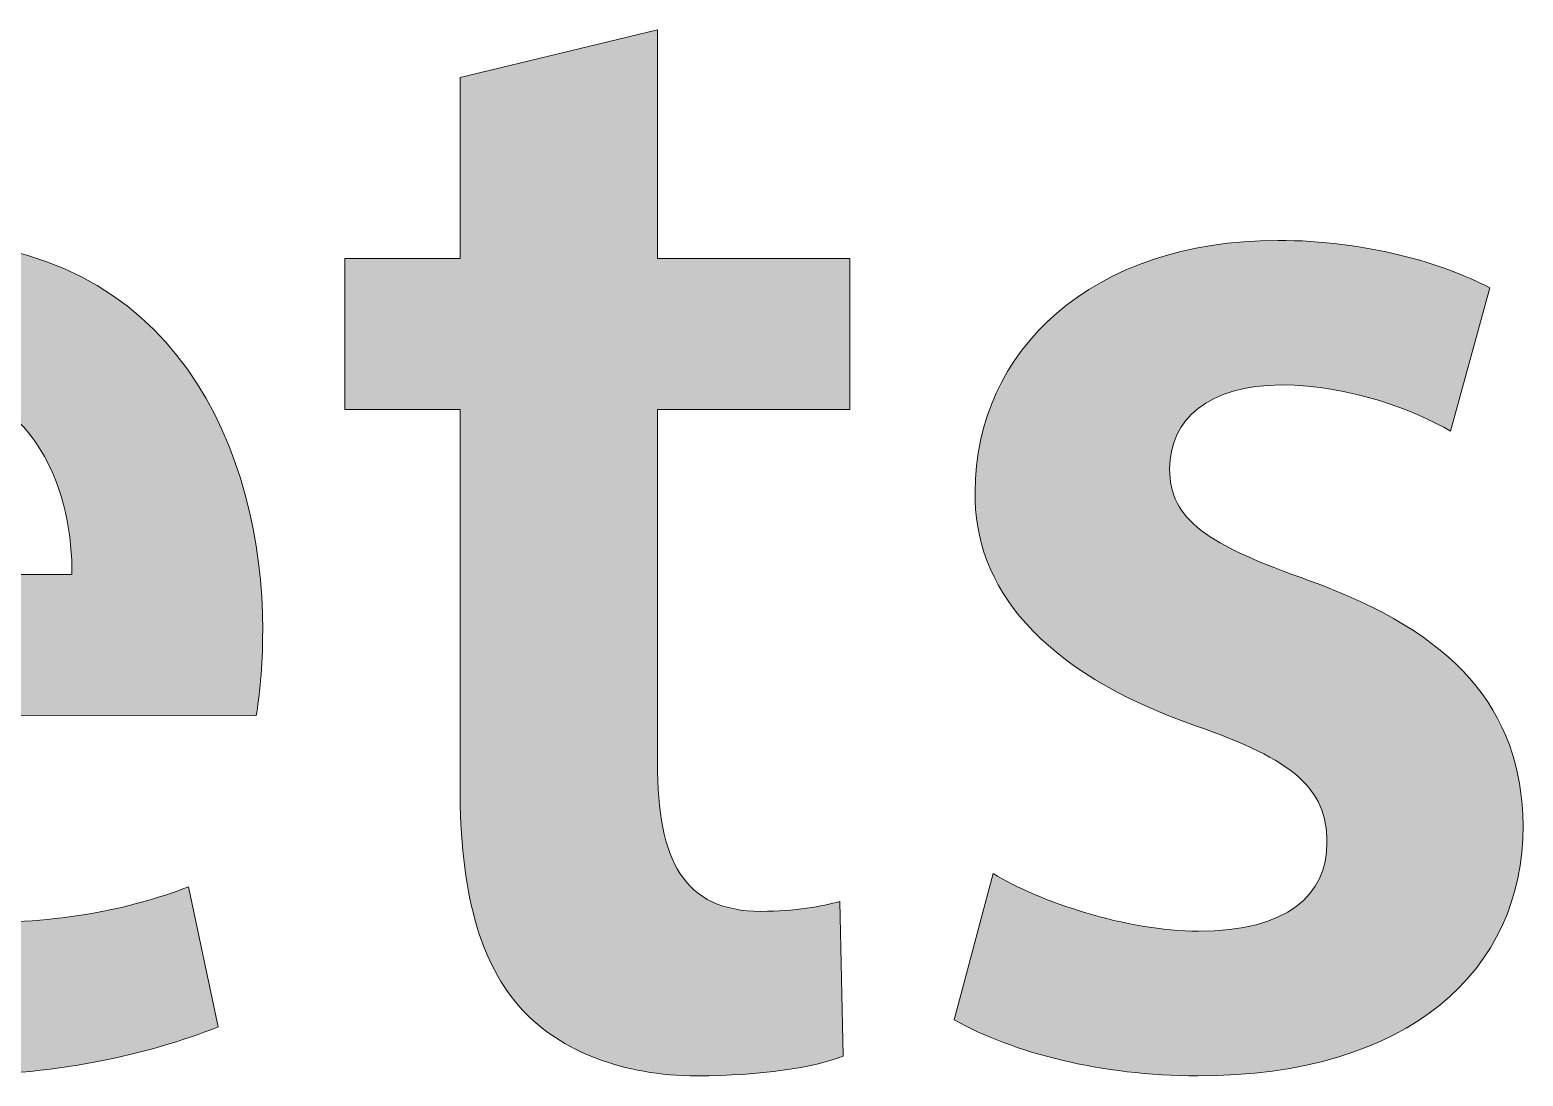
# Model space of a CAD drawing. Header units: inches. Extents: x 589 to 2016, y -1839 to -951.
# Drawn here: x 1902.48 to 1912.42, y -1511.77 to -1504.81 of the extents above; entities that cross this region are included whole.
import ezdxf

# ---------------------------------------------------------------- set-up
doc = ezdxf.new("R2010")
doc.units = ezdxf.units.IN
doc.header["$MEASUREMENT"] = 0
doc.layers.add('Layer 1', color=7, linetype='Continuous')

# ---------------------------------------------------------------- blocks, each defined once
blk = doc.blocks.new('block 116')
at = {"layer": 'Layer 1', "true_color": 0x010101}
h = blk.add_hatch(color=18, dxfattribs=at)
h.dxf.hatch_style = 2
edge = h.paths.add_edge_path()
edge.add_spline(control_points=[(1906.6585, -1504.8067), (1906.6585, -1504.8067), (1906.6585, -1506.3287), (1906.6585, -1506.3287), (1906.6585, -1506.3287), (1907.9394, -1506.3287), (1907.9394, -1506.3287), (1907.9394, -1506.3287), (1907.9394, -1507.3357), (1907.9394, -1507.3357), (1907.9394, -1507.3357), (1906.6585, -1507.3357), (1906.6585, -1507.3357), (1906.6585, -1507.3357), (1906.6585, -1509.6915), (1906.6585, -1509.6915), (1906.6585, -1510.3378), (1906.8328, -1510.6775), (1907.3478, -1510.6775), (1907.5776, -1510.6775), (1907.7519, -1510.6441), (1907.8739, -1510.6113), (1907.8739, -1510.6113), (1907.8959, -1511.6418), (1907.8959, -1511.6418), (1907.6982, -1511.7179), (1907.3478, -1511.7727), (1906.9213, -1511.7727), (1906.4287, -1511.7727), (1906.0115, -1511.608), (1905.7596, -1511.3345), (1905.4737, -1511.0282), (1905.3431, -1510.5476), (1905.3431, -1509.8441), (1905.3431, -1509.8441), (1905.3431, -1507.3361), (1905.3431, -1507.3361), (1905.3431, -1507.3361), (1904.5749, -1507.3361), (1904.5749, -1507.3361), (1904.5749, -1507.3361), (1904.5749, -1506.3291), (1904.5749, -1506.3291), (1904.5749, -1506.3291), (1905.3431, -1506.3291), (1905.3431, -1506.3291), (1905.3431, -1506.3291), (1905.3431, -1505.124), (1905.3431, -1505.124), (1905.3431, -1505.124), (1906.6585, -1504.8067), (1906.6585, -1504.8067)], knot_values=[0, 0, 0, 0, 1, 1, 1, 2, 2, 2, 3, 3, 3, 4, 4, 4, 5, 5, 5, 6, 6, 6, 7, 7, 7, 8, 8, 8, 9, 9, 9, 10, 10, 10, 11, 11, 11, 12, 12, 12, 13, 13, 13, 14, 14, 14, 15, 15, 15, 16, 16, 16, 17, 17, 17, 17], degree=3, periodic=1)
h = blk.add_hatch(color=18, dxfattribs=at)
h.dxf.hatch_style = 2
edge = h.paths.add_edge_path()
edge.add_spline(control_points=[(1900.4135, -1509.3752), (1900.4463, -1510.3381), (1901.2014, -1510.756), (1902.0562, -1510.756), (1902.6808, -1510.756), (1903.1297, -1510.6682), (1903.5351, -1510.5138), (1903.5351, -1510.5138), (1903.7325, -1511.4461), (1903.7325, -1511.4461), (1903.2713, -1511.6314), (1902.6374, -1511.7747), (1901.8694, -1511.7747), (1900.139, -1511.7747), (1899.1203, -1510.7119), (1899.1203, -1509.0793), (1899.1203, -1507.601), (1900.0194, -1506.2092), (1901.7278, -1506.2092), (1903.459, -1506.2092), (1904.0285, -1507.6324), (1904.0285, -1508.8037), (1904.0285, -1509.0559), (1904.0064, -1509.2529), (1903.9851, -1509.3732), (1903.9851, -1509.3732), (1900.4135, -1509.3752), (1900.4135, -1509.3752), (1900.4135, -1509.3752), (1900.4135, -1509.3752), (1900.4135, -1509.3752)], knot_values=[0, 0, 0, 0, 1, 1, 1, 2, 2, 2, 3, 3, 3, 4, 4, 4, 5, 5, 5, 6, 6, 6, 7, 7, 7, 8, 8, 8, 9, 9, 9, 10, 10, 10, 10], degree=3, periodic=1)
edge = h.paths.add_edge_path()
edge.add_spline(control_points=[(1902.7572, -1508.4333), (1902.7669, -1507.9407), (1902.5492, -1507.1297), (1901.65, -1507.1297), (1900.8183, -1507.1297), (1900.4669, -1507.8866), (1900.4118, -1508.4333), (1900.4118, -1508.4333), (1902.7572, -1508.4333), (1902.7572, -1508.4333)], knot_values=[0, 0, 0, 0, 1, 1, 1, 2, 2, 2, 3, 3, 3, 3], degree=3, periodic=1)
h = blk.add_hatch(color=18, dxfattribs=at)
h.dxf.hatch_style = 2
edge = h.paths.add_edge_path()
edge.add_spline(control_points=[(1908.8936, -1510.4263), (1909.2003, -1510.612), (1909.7811, -1510.8094), (1910.2634, -1510.8094), (1910.8546, -1510.8094), (1911.1178, -1510.5686), (1911.1178, -1510.2182), (1911.1178, -1509.8575), (1910.898, -1509.6701), (1910.2427, -1509.441), (1909.2016, -1509.0796), (1908.7634, -1508.5084), (1908.7744, -1507.8845), (1908.7744, -1506.9426), (1909.553, -1506.2088), (1910.7905, -1506.2088), (1911.3824, -1506.2088), (1911.8971, -1506.3632), (1912.2037, -1506.5254), (1912.2037, -1506.5254), (1911.9412, -1507.4784), (1911.9412, -1507.4784), (1911.7128, -1507.3474), (1911.2852, -1507.1717), (1910.8133, -1507.1717), (1910.3316, -1507.1717), (1910.0698, -1507.4015), (1910.0698, -1507.7302), (1910.0698, -1508.0699), (1910.3213, -1508.2352), (1911.0014, -1508.475), (1911.9639, -1508.825), (1912.4145, -1509.3184), (1912.4249, -1510.1073), (1912.4249, -1511.0702), (1911.669, -1511.7727), (1910.2569, -1511.7727), (1909.6106, -1511.7727), (1909.0294, -1511.6187), (1908.6339, -1511.4003), (1908.6339, -1511.4003), (1908.8936, -1510.4263), (1908.8936, -1510.4263)], knot_values=[0, 0, 0, 0, 1, 1, 1, 2, 2, 2, 3, 3, 3, 4, 4, 4, 5, 5, 5, 6, 6, 6, 7, 7, 7, 8, 8, 8, 9, 9, 9, 10, 10, 10, 11, 11, 11, 12, 12, 12, 13, 13, 13, 14, 14, 14, 14], degree=3, periodic=1)
at = {"layer": 'Layer 1', "lineweight": 0}
for points, knots in [([(1906.6585, -1504.8067), (1906.6585, -1504.8067), (1906.6585, -1506.3287), (1906.6585, -1506.3287), (1906.6585, -1506.3287), (1907.9394, -1506.3287), (1907.9394, -1506.3287), (1907.9394, -1506.3287), (1907.9394, -1507.3357), (1907.9394, -1507.3357), (1907.9394, -1507.3357), (1906.6585, -1507.3357), (1906.6585, -1507.3357), (1906.6585, -1507.3357), (1906.6585, -1509.6915), (1906.6585, -1509.6915), (1906.6585, -1510.3378), (1906.8328, -1510.6775), (1907.3478, -1510.6775), (1907.5776, -1510.6775), (1907.7519, -1510.6441), (1907.8739, -1510.6113), (1907.8739, -1510.6113), (1907.8959, -1511.6418), (1907.8959, -1511.6418), (1907.6982, -1511.7179), (1907.3478, -1511.7727), (1906.9213, -1511.7727), (1906.4287, -1511.7727), (1906.0115, -1511.608), (1905.7596, -1511.3345), (1905.4737, -1511.0282), (1905.3431, -1510.5476), (1905.3431, -1509.8441), (1905.3431, -1509.8441), (1905.3431, -1507.3361), (1905.3431, -1507.3361), (1905.3431, -1507.3361), (1904.5749, -1507.3361), (1904.5749, -1507.3361), (1904.5749, -1507.3361), (1904.5749, -1506.3291), (1904.5749, -1506.3291), (1904.5749, -1506.3291), (1905.3431, -1506.3291), (1905.3431, -1506.3291), (1905.3431, -1506.3291), (1905.3431, -1505.124), (1905.3431, -1505.124), (1905.3431, -1505.124), (1906.6585, -1504.8067), (1906.6585, -1504.8067)], [0, 0, 0, 0, 1, 1, 1, 2, 2, 2, 3, 3, 3, 4, 4, 4, 5, 5, 5, 6, 6, 6, 7, 7, 7, 8, 8, 8, 9, 9, 9, 10, 10, 10, 11, 11, 11, 12, 12, 12, 13, 13, 13, 14, 14, 14, 15, 15, 15, 16, 16, 16, 17, 17, 17, 17]), ([(1900.4135, -1509.3752), (1900.4463, -1510.3381), (1901.2014, -1510.756), (1902.0562, -1510.756), (1902.6808, -1510.756), (1903.1297, -1510.6682), (1903.5351, -1510.5138), (1903.5351, -1510.5138), (1903.7325, -1511.4461), (1903.7325, -1511.4461), (1903.2713, -1511.6314), (1902.6374, -1511.7747), (1901.8694, -1511.7747), (1900.139, -1511.7747), (1899.1203, -1510.7119), (1899.1203, -1509.0793), (1899.1203, -1507.601), (1900.0194, -1506.2092), (1901.7278, -1506.2092), (1903.459, -1506.2092), (1904.0285, -1507.6324), (1904.0285, -1508.8037), (1904.0285, -1509.0559), (1904.0064, -1509.2529), (1903.9851, -1509.3732), (1903.9851, -1509.3732), (1900.4135, -1509.3752), (1900.4135, -1509.3752), (1900.4135, -1509.3752), (1900.4135, -1509.3752), (1900.4135, -1509.3752)], [0, 0, 0, 0, 1, 1, 1, 2, 2, 2, 3, 3, 3, 4, 4, 4, 5, 5, 5, 6, 6, 6, 7, 7, 7, 8, 8, 8, 9, 9, 9, 10, 10, 10, 10]), ([(1908.8936, -1510.4263), (1909.2003, -1510.612), (1909.7811, -1510.8094), (1910.2634, -1510.8094), (1910.8546, -1510.8094), (1911.1178, -1510.5686), (1911.1178, -1510.2182), (1911.1178, -1509.8575), (1910.898, -1509.6701), (1910.2427, -1509.441), (1909.2016, -1509.0796), (1908.7634, -1508.5084), (1908.7744, -1507.8845), (1908.7744, -1506.9426), (1909.553, -1506.2088), (1910.7905, -1506.2088), (1911.3824, -1506.2088), (1911.8971, -1506.3632), (1912.2037, -1506.5254), (1912.2037, -1506.5254), (1911.9412, -1507.4784), (1911.9412, -1507.4784), (1911.7128, -1507.3474), (1911.2852, -1507.1717), (1910.8133, -1507.1717), (1910.3316, -1507.1717), (1910.0698, -1507.4015), (1910.0698, -1507.7302), (1910.0698, -1508.0699), (1910.3213, -1508.2352), (1911.0014, -1508.475), (1911.9639, -1508.825), (1912.4145, -1509.3184), (1912.4249, -1510.1073), (1912.4249, -1511.0702), (1911.669, -1511.7727), (1910.2569, -1511.7727), (1909.6106, -1511.7727), (1909.0294, -1511.6187), (1908.6339, -1511.4003), (1908.6339, -1511.4003), (1908.8936, -1510.4263), (1908.8936, -1510.4263)], [0, 0, 0, 0, 1, 1, 1, 2, 2, 2, 3, 3, 3, 4, 4, 4, 5, 5, 5, 6, 6, 6, 7, 7, 7, 8, 8, 8, 9, 9, 9, 10, 10, 10, 11, 11, 11, 12, 12, 12, 13, 13, 13, 14, 14, 14, 14]), ([(1902.7572, -1508.4333), (1902.7669, -1507.9407), (1902.5492, -1507.1297), (1901.65, -1507.1297), (1900.8183, -1507.1297), (1900.4669, -1507.8866), (1900.4118, -1508.4333), (1900.4118, -1508.4333), (1902.7572, -1508.4333), (1902.7572, -1508.4333)], [0, 0, 0, 0, 1, 1, 1, 2, 2, 2, 3, 3, 3, 3])]:
    blk.add_open_spline(points, degree=3, knots=knots, dxfattribs=at)
blk = doc.blocks.new('block 113')
at = {"layer": 'Layer 1'}
blk.add_blockref('block 116', (0, 0), dxfattribs=at)

msp = doc.modelspace()

# ---------------------------------------------------------------- block references
at = {"layer": 'Layer 1'}
msp.add_blockref('block 113', (0, 0), dxfattribs=at)

doc.saveas('drawing.dxf')
